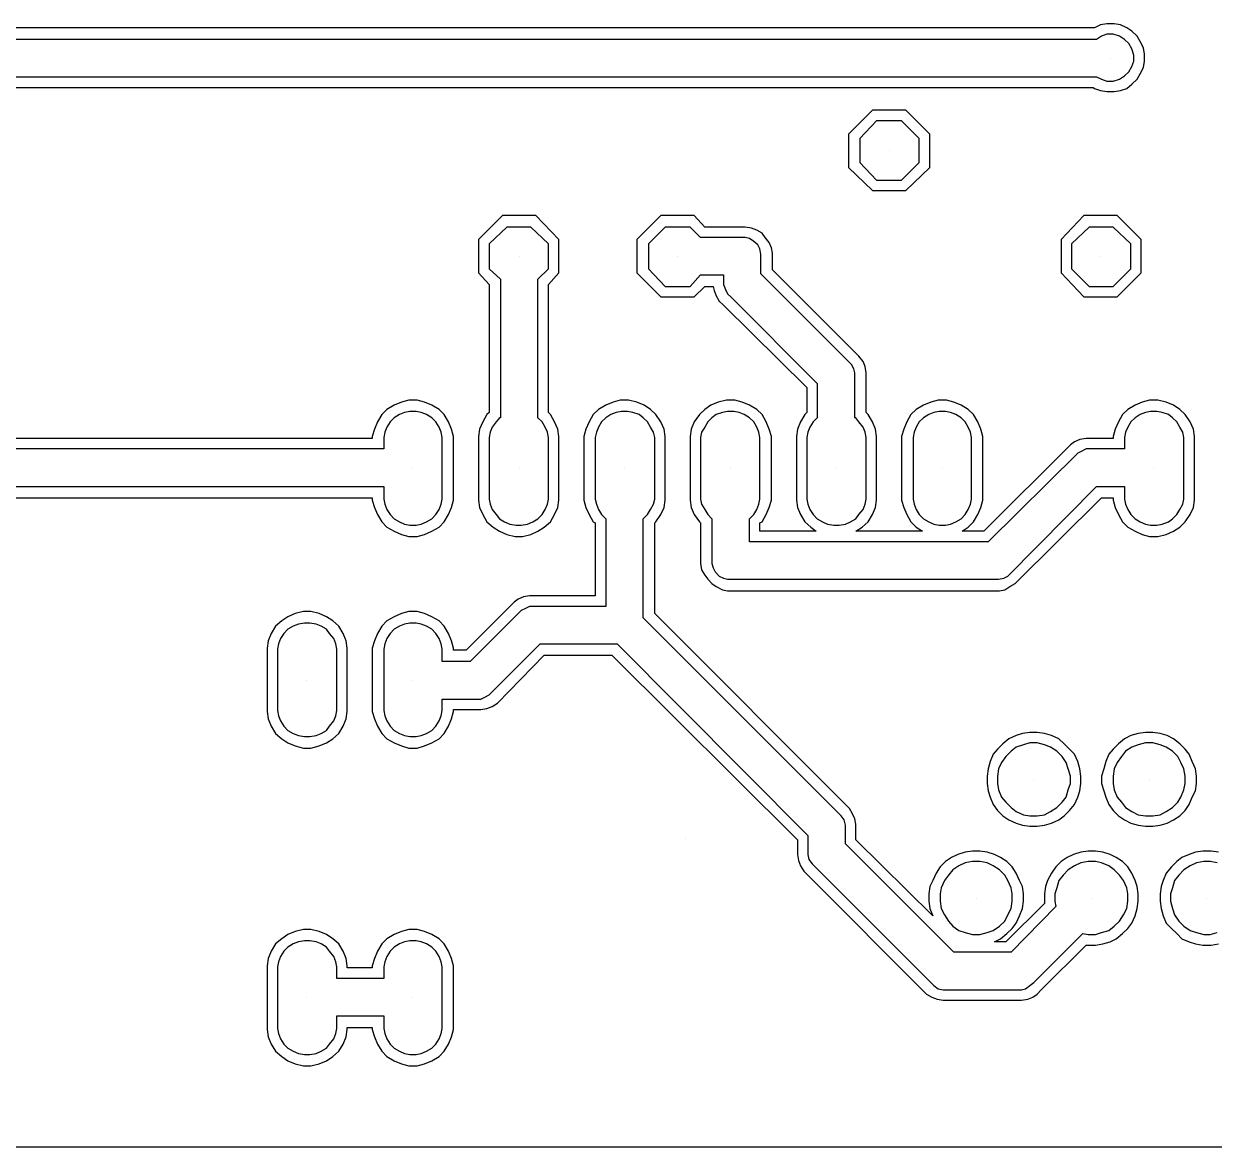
# Model space of a CAD drawing. Extents: x -4564 to 93, y -2074 to 43.
# Drawn here: x -3422 to -2279, y -2074 to -996 of the extents above; entities that cross this region are included whole.
import ezdxf

# ---------------------------------------------------------------- set-up
doc = ezdxf.new("R2010")
doc.units = 0
for name, color, linetype in [('1', 1, 'CONTINUOUS'), ('12', 12, 'CONTINUOUS'), ('3', 3, 'CONTINUOUS'), ('4', 4, 'CONTINUOUS'), ('7', 7, 'CONTINUOUS')]:
    doc.layers.add(name, color=color, linetype=linetype)

msp = doc.modelspace()

# ---------------------------------------------------------------- linework, layer by layer
at = {"layer": '1'}
for p, q in [((-2591, -1118), (-2591, -1118)), ((-2946, -1219), (-2946, -1219)), ((-2794, -1219), (-2794, -1219)), ((-2388, -1219), (-2388, -1219)), ((-3048, -1422), (-3048, -1422)), ((-2946, -1422), (-2946, -1422)), ((-2845, -1422), (-2845, -1422)), ((-2743, -1422), (-2743, -1422)), ((-2642, -1422), (-2642, -1422)), ((-2540, -1422), (-2540, -1422)), ((-2337, -1422), (-2337, -1422)), ((-3150, -1626), (-3150, -1626)), ((-3048, -1626), (-3048, -1626)), ((-3150, -1930), (-3150, -1930)), ((-3048, -1930), (-3048, -1930))]:
    msp.add_line(p, q, dxfattribs=at)
at = {"layer": '12'}
for p, q in [((-2452, -1721), (-2452, -1721)), ((-2341, -1721), (-2341, -1721)), ((-2507, -1835), (-2507, -1835)), ((-2397, -1835), (-2397, -1835)), ((-2286, -1835), (-2286, -1835))]:
    msp.add_line(p, q, dxfattribs=at)
at = {"layer": '3'}
for p, q in [((-2392, -1011), (-3609, -1011)), ((-2387, -1008), (-2392, -1011)), ((-2382, -1006), (-2387, -1008)), ((-2376, -1006), (-2382, -1006)), ((-2370, -1008), (-2376, -1006)), ((-2365, -1011), (-2370, -1008)), ((-2361, -1015), (-2365, -1011)), ((-2358, -1020), (-2361, -1015)), ((-2356, -1026), (-2358, -1020)), ((-2356, -1032), (-2356, -1026)), ((-2361, -1042), (-2358, -1037)), ((-2358, -1037), (-2356, -1032)), ((-3599, -1047), (-2392, -1047)), ((-2392, -1047), (-2387, -1049)), ((-2387, -1049), (-2382, -1051)), ((-2382, -1051), (-2376, -1051)), ((-2376, -1051), (-2370, -1049)), ((-2370, -1049), (-2365, -1046)), ((-2365, -1046), (-2361, -1042)), ((-2603, -1089), (-2619, -1106)), ((-2579, -1089), (-2603, -1089)), ((-2562, -1106), (-2579, -1089)), ((-2619, -1106), (-2619, -1129)), ((-2619, -1106), (-2619, -1106)), ((-2562, -1129), (-2562, -1106)), ((-2619, -1129), (-2603, -1146)), ((-2579, -1146), (-2562, -1129)), ((-2603, -1146), (-2579, -1146)), ((-2958, -1191), (-2975, -1207)), ((-2935, -1191), (-2958, -1191)), ((-2918, -1207), (-2935, -1191)), ((-2806, -1191), (-2822, -1207)), ((-2782, -1191), (-2806, -1191)), ((-2772, -1201), (-2782, -1191)), ((-2399, -1191), (-2416, -1207)), ((-2376, -1191), (-2399, -1191)), ((-2359, -1207), (-2376, -1191)), ((-2975, -1207), (-2975, -1231)), ((-2975, -1207), (-2975, -1207)), ((-2918, -1231), (-2918, -1207)), ((-2822, -1207), (-2822, -1231)), ((-2729, -1201), (-2772, -1201)), ((-2725, -1202), (-2729, -1201)), ((-2721, -1205), (-2725, -1202)), ((-2717, -1208), (-2721, -1205)), ((-2715, -1212), (-2717, -1208)), ((-2416, -1207), (-2416, -1231)), ((-2416, -1207), (-2416, -1207)), ((-2359, -1231), (-2359, -1207)), ((-2714, -1217), (-2715, -1212)), ((-2714, -1236), (-2714, -1217)), ((-2975, -1231), (-2964, -1241)), ((-2928, -1241), (-2918, -1231)), ((-2822, -1231), (-2806, -1248)), ((-2416, -1231), (-2399, -1248)), ((-2376, -1248), (-2359, -1231)), ((-2964, -1241), (-2964, -1374)), ((-2928, -1374), (-2928, -1241)), ((-2782, -1248), (-2772, -1237)), ((-2772, -1237), (-2750, -1237)), ((-2750, -1237), (-2750, -1246)), ((-2627, -1323), (-2714, -1236)), ((-2806, -1248), (-2782, -1248)), ((-2750, -1246), (-2748, -1251)), ((-2748, -1251), (-2746, -1255)), ((-2746, -1255), (-2743, -1258)), ((-2399, -1248), (-2376, -1248)), ((-2743, -1258), (-2743, -1258)), ((-2743, -1258), (-2660, -1341)), ((-2625, -1327), (-2627, -1323)), ((-2624, -1331), (-2625, -1327)), ((-2624, -1374), (-2624, -1331)), ((-2660, -1341), (-2660, -1374)), ((-3061, -1371), (-3066, -1374)), ((-3056, -1369), (-3061, -1371)), ((-3051, -1368), (-3056, -1369)), ((-3045, -1368), (-3051, -1368)), ((-3040, -1369), (-3045, -1368)), ((-3035, -1371), (-3040, -1369)), ((-3030, -1374), (-3035, -1371)), ((-2858, -1371), (-2863, -1374)), ((-2853, -1369), (-2858, -1371)), ((-2848, -1368), (-2853, -1369)), ((-2842, -1368), (-2848, -1368)), ((-2837, -1369), (-2842, -1368)), ((-2831, -1371), (-2837, -1369)), ((-2827, -1374), (-2831, -1371)), ((-2757, -1371), (-2761, -1374)), ((-2751, -1369), (-2757, -1371)), ((-2746, -1368), (-2751, -1369)), ((-2740, -1368), (-2746, -1368)), ((-2735, -1369), (-2740, -1368)), ((-2730, -1371), (-2735, -1369)), ((-2725, -1374), (-2730, -1371)), ((-2553, -1371), (-2558, -1374)), ((-2548, -1369), (-2553, -1371)), ((-2543, -1368), (-2548, -1369)), ((-2537, -1368), (-2543, -1368)), ((-2532, -1369), (-2537, -1368)), ((-2527, -1371), (-2532, -1369)), ((-2522, -1374), (-2527, -1371)), ((-2350, -1371), (-2355, -1374)), ((-2345, -1369), (-2350, -1371)), ((-2340, -1368), (-2345, -1369)), ((-2334, -1368), (-2340, -1368)), ((-2329, -1369), (-2334, -1368)), ((-2323, -1371), (-2329, -1369)), ((-2319, -1374), (-2323, -1371)), ((-3070, -1378), (-3073, -1383)), ((-3066, -1374), (-3070, -1378)), ((-3026, -1378), (-3030, -1374)), ((-3023, -1383), (-3026, -1378)), ((-2968, -1378), (-2972, -1383)), ((-2965, -1374), (-2968, -1378)), ((-2964, -1374), (-2965, -1374)), ((-2924, -1378), (-2928, -1374)), ((-2928, -1374), (-2928, -1374)), ((-2921, -1383), (-2924, -1378)), ((-2867, -1378), (-2870, -1383)), ((-2863, -1374), (-2867, -1378)), ((-2823, -1378), (-2827, -1374)), ((-2820, -1383), (-2823, -1378)), ((-2765, -1378), (-2768, -1383)), ((-2761, -1374), (-2765, -1378)), ((-2721, -1378), (-2725, -1374)), ((-2718, -1383), (-2721, -1378)), ((-2664, -1378), (-2667, -1383)), ((-2660, -1374), (-2664, -1378)), ((-2660, -1374), (-2660, -1374)), ((-2623, -1374), (-2624, -1374)), ((-2620, -1378), (-2623, -1374)), ((-2616, -1383), (-2620, -1378)), ((-2562, -1378), (-2565, -1383)), ((-2558, -1374), (-2562, -1378)), ((-2518, -1378), (-2522, -1374)), ((-2515, -1383), (-2518, -1378)), ((-2359, -1378), (-2362, -1383)), ((-2355, -1374), (-2359, -1378)), ((-2315, -1378), (-2319, -1374)), ((-2312, -1383), (-2315, -1378)), ((-3075, -1388), (-3076, -1393)), ((-3076, -1393), (-3076, -1404)), ((-3073, -1383), (-3075, -1388)), ((-3021, -1388), (-3023, -1383)), ((-3020, -1393), (-3021, -1388)), ((-3020, -1452), (-3020, -1393)), ((-2974, -1388), (-2975, -1393)), ((-2975, -1393), (-2975, -1452)), ((-2972, -1383), (-2974, -1388)), ((-2919, -1388), (-2921, -1383)), ((-2918, -1393), (-2919, -1388)), ((-2918, -1452), (-2918, -1393)), ((-2872, -1388), (-2873, -1393)), ((-2873, -1393), (-2873, -1452)), ((-2870, -1383), (-2872, -1388)), ((-2817, -1388), (-2820, -1383)), ((-2816, -1393), (-2817, -1388)), ((-2816, -1452), (-2816, -1393)), ((-2771, -1388), (-2772, -1393)), ((-2772, -1393), (-2772, -1452)), ((-2768, -1383), (-2771, -1388)), ((-2716, -1388), (-2718, -1383)), ((-2715, -1393), (-2716, -1388)), ((-2715, -1452), (-2715, -1393)), ((-2669, -1388), (-2670, -1393)), ((-2670, -1393), (-2670, -1452)), ((-2667, -1383), (-2669, -1388)), ((-2614, -1388), (-2616, -1383)), ((-2613, -1393), (-2614, -1388)), ((-2613, -1452), (-2613, -1393)), ((-2567, -1388), (-2568, -1393)), ((-2568, -1393), (-2568, -1452)), ((-2565, -1383), (-2567, -1388)), ((-2513, -1388), (-2515, -1383)), ((-2512, -1393), (-2513, -1388)), ((-2512, -1452), (-2512, -1393)), ((-2364, -1388), (-2365, -1393)), ((-2365, -1393), (-2365, -1404)), ((-2362, -1383), (-2364, -1388)), ((-2309, -1388), (-2312, -1383)), ((-2308, -1393), (-2309, -1388)), ((-2308, -1452), (-2308, -1393)), ((-3076, -1404), (-3574, -1404)), ((-2402, -1404), (-2406, -1406)), ((-2365, -1404), (-2402, -1404)), ((-2410, -1408), (-2496, -1493)), ((-2406, -1406), (-2410, -1408)), ((-3564, -1440), (-3076, -1440)), ((-3076, -1440), (-3076, -1452)), ((-2477, -1526), (-2392, -1440)), ((-2392, -1440), (-2365, -1440)), ((-2365, -1440), (-2365, -1452)), ((-3076, -1452), (-3075, -1457)), ((-3075, -1457), (-3073, -1462)), ((-3073, -1462), (-3070, -1467)), ((-3026, -1467), (-3023, -1462)), ((-3023, -1462), (-3021, -1457)), ((-3021, -1457), (-3020, -1452)), ((-3020, -1452), (-3020, -1452)), ((-2975, -1452), (-2974, -1457)), ((-2974, -1457), (-2972, -1462)), ((-2972, -1462), (-2968, -1467)), ((-2924, -1467), (-2921, -1462)), ((-2921, -1462), (-2919, -1457)), ((-2919, -1457), (-2918, -1452)), ((-2873, -1452), (-2872, -1457)), ((-2872, -1457), (-2870, -1462)), ((-2870, -1462), (-2867, -1467)), ((-2823, -1467), (-2820, -1462)), ((-2820, -1462), (-2817, -1457)), ((-2817, -1457), (-2816, -1452)), ((-2772, -1452), (-2771, -1457)), ((-2771, -1457), (-2768, -1462)), ((-2768, -1462), (-2765, -1467)), ((-2721, -1467), (-2718, -1462)), ((-2718, -1462), (-2716, -1457)), ((-2716, -1457), (-2715, -1452)), ((-2670, -1452), (-2669, -1457)), ((-2669, -1457), (-2667, -1462)), ((-2667, -1462), (-2664, -1467)), ((-2620, -1467), (-2616, -1462)), ((-2616, -1462), (-2614, -1457)), ((-2614, -1457), (-2613, -1452)), ((-2613, -1452), (-2613, -1452)), ((-2568, -1452), (-2567, -1457)), ((-2567, -1457), (-2565, -1462)), ((-2565, -1462), (-2562, -1467)), ((-2518, -1467), (-2515, -1462)), ((-2515, -1462), (-2513, -1457)), ((-2513, -1457), (-2512, -1452)), ((-2512, -1452), (-2512, -1452)), ((-2365, -1452), (-2364, -1457)), ((-2364, -1457), (-2362, -1462)), ((-2362, -1462), (-2359, -1467)), ((-2315, -1467), (-2312, -1462)), ((-2312, -1462), (-2309, -1457)), ((-2309, -1457), (-2308, -1452)), ((-2308, -1452), (-2308, -1452)), ((-3070, -1467), (-3066, -1471)), ((-3066, -1471), (-3061, -1474)), ((-3035, -1474), (-3030, -1471)), ((-3030, -1471), (-3026, -1467)), ((-2968, -1467), (-2965, -1471)), ((-2965, -1471), (-2960, -1474)), ((-2933, -1474), (-2928, -1471)), ((-2928, -1471), (-2924, -1467)), ((-2867, -1467), (-2863, -1471)), ((-2863, -1471), (-2863, -1471)), ((-2863, -1471), (-2863, -1555)), ((-2827, -1471), (-2823, -1467)), ((-2827, -1566), (-2827, -1471)), ((-2827, -1471), (-2827, -1471)), ((-2765, -1467), (-2761, -1471)), ((-2761, -1471), (-2761, -1471)), ((-2761, -1471), (-2761, -1514)), ((-2725, -1471), (-2721, -1467)), ((-2725, -1493), (-2725, -1471)), ((-2725, -1471), (-2725, -1471)), ((-2664, -1467), (-2660, -1471)), ((-2660, -1471), (-2655, -1474)), ((-2628, -1474), (-2623, -1471)), ((-2623, -1471), (-2620, -1467)), ((-2562, -1467), (-2558, -1471)), ((-2558, -1471), (-2553, -1474)), ((-2527, -1474), (-2522, -1471)), ((-2522, -1471), (-2518, -1467)), ((-2359, -1467), (-2355, -1471)), ((-2355, -1471), (-2350, -1474)), ((-2323, -1474), (-2319, -1471)), ((-2319, -1471), (-2315, -1467)), ((-3061, -1474), (-3056, -1476)), ((-3056, -1476), (-3051, -1477)), ((-3051, -1477), (-3045, -1477)), ((-3045, -1477), (-3040, -1476)), ((-3040, -1476), (-3035, -1474)), ((-2960, -1474), (-2955, -1476)), ((-2955, -1476), (-2949, -1477)), ((-2949, -1477), (-2944, -1477)), ((-2944, -1477), (-2938, -1476)), ((-2938, -1476), (-2933, -1474)), ((-2655, -1474), (-2650, -1476)), ((-2650, -1476), (-2644, -1477)), ((-2644, -1477), (-2639, -1477)), ((-2639, -1477), (-2633, -1476)), ((-2633, -1476), (-2628, -1474)), ((-2553, -1474), (-2548, -1476)), ((-2548, -1476), (-2543, -1477)), ((-2543, -1477), (-2537, -1477)), ((-2537, -1477), (-2532, -1476)), ((-2532, -1476), (-2527, -1474)), ((-2350, -1474), (-2345, -1476)), ((-2345, -1476), (-2340, -1477)), ((-2340, -1477), (-2334, -1477)), ((-2334, -1477), (-2329, -1476)), ((-2329, -1476), (-2323, -1474)), ((-2496, -1493), (-2725, -1493)), ((-2761, -1514), (-2760, -1518)), ((-2760, -1518), (-2758, -1522)), ((-2758, -1522), (-2754, -1526)), ((-2754, -1526), (-2750, -1528)), ((-2750, -1528), (-2746, -1529)), ((-2746, -1529), (-2486, -1529)), ((-2486, -1529), (-2481, -1528)), ((-2481, -1528), (-2477, -1526)), ((-2944, -1559), (-2993, -1608)), ((-2940, -1557), (-2944, -1559)), ((-2936, -1555), (-2940, -1557)), ((-2863, -1555), (-2936, -1555)), ((-3163, -1574), (-3168, -1577)), ((-3158, -1572), (-3163, -1574)), ((-3152, -1571), (-3158, -1572)), ((-3147, -1571), (-3152, -1571)), ((-3141, -1572), (-3147, -1571)), ((-3136, -1574), (-3141, -1572)), ((-3131, -1577), (-3136, -1574)), ((-3061, -1574), (-3066, -1577)), ((-3056, -1572), (-3061, -1574)), ((-3051, -1571), (-3056, -1572)), ((-3045, -1571), (-3051, -1571)), ((-3040, -1572), (-3045, -1571)), ((-3035, -1574), (-3040, -1572)), ((-3030, -1577), (-3035, -1574)), ((-2637, -1756), (-2827, -1566)), ((-3175, -1586), (-3177, -1591)), ((-3172, -1581), (-3175, -1586)), ((-3168, -1577), (-3172, -1581)), ((-3128, -1581), (-3131, -1577)), ((-3124, -1586), (-3128, -1581)), ((-3122, -1591), (-3124, -1586)), ((-3073, -1586), (-3075, -1591)), ((-3070, -1581), (-3073, -1586)), ((-3066, -1577), (-3070, -1581)), ((-3026, -1581), (-3030, -1577)), ((-3023, -1586), (-3026, -1581)), ((-3021, -1591), (-3023, -1586)), ((-3177, -1591), (-3178, -1596)), ((-3178, -1596), (-3178, -1655)), ((-3178, -1596), (-3178, -1596)), ((-3121, -1596), (-3122, -1591)), ((-3121, -1655), (-3121, -1596)), ((-3075, -1591), (-3076, -1596)), ((-3076, -1596), (-3076, -1655)), ((-3020, -1596), (-3021, -1591)), ((-3020, -1608), (-3020, -1596)), ((-2975, -1640), (-2926, -1591)), ((-2926, -1591), (-2852, -1591)), ((-2852, -1591), (-2669, -1775)), ((-2993, -1608), (-3020, -1608)), ((-3020, -1655), (-3020, -1644)), ((-3020, -1644), (-2983, -1644)), ((-2983, -1644), (-2979, -1642)), ((-2979, -1642), (-2975, -1640)), ((-3178, -1655), (-3177, -1660)), ((-3122, -1660), (-3121, -1655)), ((-3076, -1655), (-3075, -1660)), ((-3021, -1660), (-3020, -1655)), ((-3177, -1660), (-3175, -1665)), ((-3175, -1665), (-3172, -1670)), ((-3128, -1670), (-3124, -1665)), ((-3124, -1665), (-3122, -1660)), ((-3075, -1660), (-3073, -1665)), ((-3073, -1665), (-3070, -1670)), ((-3026, -1670), (-3023, -1665)), ((-3023, -1665), (-3021, -1660)), ((-3172, -1670), (-3168, -1674)), ((-3168, -1674), (-3163, -1677)), ((-3163, -1677), (-3158, -1679)), ((-3158, -1679), (-3152, -1680)), ((-3147, -1680), (-3141, -1679)), ((-3141, -1679), (-3136, -1677)), ((-3136, -1677), (-3131, -1674)), ((-3131, -1674), (-3128, -1670)), ((-3070, -1670), (-3066, -1674)), ((-3066, -1674), (-3061, -1677)), ((-3061, -1677), (-3056, -1679)), ((-3056, -1679), (-3051, -1680)), ((-3045, -1680), (-3040, -1679)), ((-3040, -1679), (-3035, -1677)), ((-3035, -1677), (-3030, -1674)), ((-3030, -1674), (-3026, -1670)), ((-3152, -1680), (-3147, -1680)), ((-3051, -1680), (-3045, -1680)), ((-2469, -1690), (-2474, -1694)), ((-2462, -1688), (-2469, -1690)), ((-2456, -1686), (-2462, -1688)), ((-2449, -1686), (-2456, -1686)), ((-2442, -1688), (-2449, -1686)), ((-2436, -1690), (-2442, -1688)), ((-2430, -1694), (-2436, -1690)), ((-2358, -1690), (-2364, -1694)), ((-2352, -1688), (-2358, -1690)), ((-2345, -1686), (-2352, -1688)), ((-2338, -1686), (-2345, -1686)), ((-2331, -1688), (-2338, -1686)), ((-2325, -1690), (-2331, -1688)), ((-2319, -1694), (-2325, -1690)), ((-2479, -1699), (-2483, -1705)), ((-2474, -1694), (-2479, -1699)), ((-2425, -1699), (-2430, -1694)), ((-2421, -1705), (-2425, -1699)), ((-2368, -1699), (-2372, -1705)), ((-2364, -1694), (-2368, -1699)), ((-2314, -1699), (-2319, -1694)), ((-2311, -1705), (-2314, -1699)), ((-2486, -1711), (-2487, -1718)), ((-2483, -1705), (-2486, -1711)), ((-2419, -1711), (-2421, -1705)), ((-2417, -1718), (-2419, -1711)), ((-2375, -1711), (-2376, -1718)), ((-2372, -1705), (-2375, -1711)), ((-2308, -1711), (-2311, -1705)), ((-2307, -1718), (-2308, -1711)), ((-2487, -1718), (-2487, -1725)), ((-2487, -1718), (-2487, -1718)), ((-2487, -1725), (-2486, -1731)), ((-2419, -1731), (-2417, -1725)), ((-2417, -1725), (-2417, -1718)), ((-2376, -1718), (-2376, -1725)), ((-2376, -1718), (-2376, -1718)), ((-2376, -1725), (-2375, -1731)), ((-2308, -1731), (-2307, -1725)), ((-2307, -1725), (-2307, -1718)), ((-2486, -1731), (-2483, -1738)), ((-2421, -1738), (-2419, -1731)), ((-2375, -1731), (-2372, -1738)), ((-2311, -1738), (-2308, -1731)), ((-2483, -1738), (-2479, -1743)), ((-2479, -1743), (-2474, -1748)), ((-2474, -1748), (-2469, -1752)), ((-2436, -1752), (-2430, -1748)), ((-2430, -1748), (-2425, -1743)), ((-2425, -1743), (-2421, -1738)), ((-2372, -1738), (-2368, -1743)), ((-2368, -1743), (-2364, -1748)), ((-2364, -1748), (-2358, -1752)), ((-2325, -1752), (-2319, -1748)), ((-2319, -1748), (-2314, -1743)), ((-2314, -1743), (-2311, -1738)), ((-2634, -1760), (-2637, -1756)), ((-2469, -1752), (-2462, -1755)), ((-2462, -1755), (-2456, -1756)), ((-2456, -1756), (-2449, -1756)), ((-2449, -1756), (-2442, -1755)), ((-2442, -1755), (-2436, -1752)), ((-2358, -1752), (-2352, -1755)), ((-2352, -1755), (-2345, -1756)), ((-2345, -1756), (-2338, -1756)), ((-2338, -1756), (-2331, -1755)), ((-2331, -1755), (-2325, -1752)), ((-2633, -1765), (-2634, -1760)), ((-2633, -1783), (-2633, -1765)), ((-2669, -1775), (-2669, -1793)), ((-2669, -1793), (-2668, -1798)), ((-2529, -1887), (-2633, -1783)), ((-2668, -1798), (-2665, -1802)), ((-2665, -1802), (-2662, -1805)), ((-2662, -1805), (-2548, -1919)), ((-2524, -1804), (-2530, -1808)), ((-2518, -1801), (-2524, -1804)), ((-2511, -1800), (-2518, -1801)), ((-2504, -1800), (-2511, -1800)), ((-2497, -1801), (-2504, -1800)), ((-2491, -1804), (-2497, -1801)), ((-2485, -1808), (-2491, -1804)), ((-2413, -1804), (-2419, -1808)), ((-2407, -1801), (-2413, -1804)), ((-2400, -1800), (-2407, -1801)), ((-2393, -1800), (-2400, -1800)), ((-2387, -1801), (-2393, -1800)), ((-2380, -1804), (-2387, -1801)), ((-2375, -1808), (-2380, -1804)), ((-2302, -1804), (-2308, -1808)), ((-2296, -1801), (-2302, -1804)), ((-2289, -1800), (-2296, -1801)), ((-2283, -1800), (-2289, -1800)), ((-2276, -1801), (-2283, -1800)), ((-2534, -1813), (-2538, -1818)), ((-2530, -1808), (-2534, -1813)), ((-2480, -1813), (-2485, -1808)), ((-2477, -1818), (-2480, -1813)), ((-2424, -1813), (-2428, -1818)), ((-2419, -1808), (-2424, -1813)), ((-2370, -1813), (-2375, -1808)), ((-2366, -1818), (-2370, -1813)), ((-2313, -1813), (-2317, -1818)), ((-2308, -1808), (-2313, -1813)), ((-2541, -1825), (-2542, -1831)), ((-2538, -1818), (-2541, -1825)), ((-2474, -1825), (-2477, -1818)), ((-2473, -1831), (-2474, -1825)), ((-2430, -1825), (-2432, -1831)), ((-2428, -1818), (-2430, -1825)), ((-2363, -1825), (-2366, -1818)), ((-2362, -1831), (-2363, -1825)), ((-2319, -1825), (-2321, -1831)), ((-2317, -1818), (-2319, -1825)), ((-2542, -1831), (-2542, -1838)), ((-2542, -1831), (-2542, -1831)), ((-2542, -1838), (-2541, -1845)), ((-2474, -1845), (-2473, -1838)), ((-2473, -1838), (-2473, -1831)), ((-2432, -1831), (-2432, -1838)), ((-2432, -1831), (-2432, -1831)), ((-2432, -1838), (-2431, -1843)), ((-2363, -1845), (-2362, -1838)), ((-2362, -1838), (-2362, -1831)), ((-2321, -1831), (-2321, -1838)), ((-2321, -1831), (-2321, -1831)), ((-2321, -1838), (-2319, -1845)), ((-2541, -1845), (-2538, -1851)), ((-2477, -1851), (-2474, -1845)), ((-2431, -1843), (-2474, -1887)), ((-2366, -1851), (-2363, -1845)), ((-2319, -1845), (-2317, -1851)), ((-2538, -1851), (-2534, -1857)), ((-2534, -1857), (-2530, -1862)), ((-2530, -1862), (-2524, -1866)), ((-2491, -1866), (-2485, -1862)), ((-2485, -1862), (-2480, -1857)), ((-2480, -1857), (-2477, -1851)), ((-2380, -1866), (-2375, -1862)), ((-2375, -1862), (-2370, -1857)), ((-2370, -1857), (-2366, -1851)), ((-2317, -1851), (-2313, -1857)), ((-2313, -1857), (-2308, -1862)), ((-2308, -1862), (-2302, -1866)), ((-2524, -1866), (-2518, -1868)), ((-2518, -1868), (-2511, -1870)), ((-2511, -1870), (-2504, -1870)), ((-2504, -1870), (-2497, -1868)), ((-2497, -1868), (-2491, -1866)), ((-2452, -1916), (-2405, -1869)), ((-2405, -1869), (-2400, -1870)), ((-2400, -1870), (-2393, -1870)), ((-2393, -1870), (-2387, -1868)), ((-2387, -1868), (-2380, -1866)), ((-2302, -1866), (-2296, -1868)), ((-2296, -1868), (-2289, -1870)), ((-2289, -1870), (-2283, -1870)), ((-2283, -1870), (-2276, -1868)), ((-3168, -1882), (-3172, -1886)), ((-3163, -1879), (-3168, -1882)), ((-3158, -1877), (-3163, -1879)), ((-3152, -1876), (-3158, -1877)), ((-3147, -1876), (-3152, -1876)), ((-3141, -1877), (-3147, -1876)), ((-3136, -1879), (-3141, -1877)), ((-3131, -1882), (-3136, -1879)), ((-3128, -1886), (-3131, -1882)), ((-3066, -1882), (-3070, -1886)), ((-3061, -1879), (-3066, -1882)), ((-3056, -1877), (-3061, -1879)), ((-3051, -1876), (-3056, -1877)), ((-3045, -1876), (-3051, -1876)), ((-3040, -1877), (-3045, -1876)), ((-3035, -1879), (-3040, -1877)), ((-3030, -1882), (-3035, -1879)), ((-3026, -1886), (-3030, -1882)), ((-3177, -1896), (-3178, -1901)), ((-3175, -1891), (-3177, -1896)), ((-3172, -1886), (-3175, -1891)), ((-3124, -1891), (-3128, -1886)), ((-3122, -1896), (-3124, -1891)), ((-3121, -1901), (-3122, -1896)), ((-3075, -1896), (-3076, -1901)), ((-3073, -1891), (-3075, -1896)), ((-3070, -1886), (-3073, -1891)), ((-3023, -1891), (-3026, -1886)), ((-3021, -1896), (-3023, -1891)), ((-3020, -1901), (-3021, -1896)), ((-2474, -1887), (-2529, -1887)), ((-3178, -1901), (-3178, -1960)), ((-3121, -1912), (-3121, -1901)), ((-3076, -1901), (-3076, -1912)), ((-3076, -1901), (-3076, -1901)), ((-3020, -1960), (-3020, -1901)), ((-3076, -1912), (-3121, -1912)), ((-2548, -1919), (-2544, -1922)), ((-2460, -1922), (-2456, -1919)), ((-2456, -1919), (-2452, -1916)), ((-2544, -1922), (-2539, -1923)), ((-2539, -1923), (-2464, -1923)), ((-2464, -1923), (-2460, -1922)), ((-3121, -1960), (-3121, -1948)), ((-3121, -1948), (-3076, -1948)), ((-3076, -1948), (-3076, -1960)), ((-3178, -1960), (-3177, -1965)), ((-3177, -1965), (-3175, -1970)), ((-3124, -1970), (-3122, -1965)), ((-3122, -1965), (-3121, -1960)), ((-3076, -1960), (-3075, -1965)), ((-3075, -1965), (-3073, -1970)), ((-3023, -1970), (-3021, -1965)), ((-3021, -1965), (-3020, -1960)), ((-3175, -1970), (-3172, -1975)), ((-3172, -1975), (-3168, -1979)), ((-3131, -1979), (-3128, -1975)), ((-3128, -1975), (-3124, -1970)), ((-3073, -1970), (-3070, -1975)), ((-3070, -1975), (-3066, -1979)), ((-3030, -1979), (-3026, -1975)), ((-3026, -1975), (-3023, -1970)), ((-3168, -1979), (-3163, -1982)), ((-3163, -1982), (-3158, -1984)), ((-3158, -1984), (-3152, -1985)), ((-3152, -1985), (-3147, -1985)), ((-3147, -1985), (-3141, -1984)), ((-3141, -1984), (-3136, -1982)), ((-3136, -1982), (-3131, -1979)), ((-3066, -1979), (-3061, -1982)), ((-3061, -1982), (-3056, -1984)), ((-3056, -1984), (-3051, -1985)), ((-3051, -1985), (-3045, -1985)), ((-3045, -1985), (-3040, -1984)), ((-3040, -1984), (-3035, -1982)), ((-3035, -1982), (-3030, -1979)), ((59, -2074), (-4530, -2074))]:
    msp.add_line(p, q, dxfattribs=at)
at = {"layer": '4'}
for p, q in [((-2395, -1000), (-3610, -1000)), ((-2394, -1000), (-2395, -1000)), ((-2388, -997), (-2394, -1000)), ((-2382, -996), (-2388, -997)), ((-2375, -996), (-2382, -996)), ((-2369, -997), (-2375, -996)), ((-2363, -1000), (-2369, -997)), ((-2358, -1003), (-2363, -1000)), ((-2353, -1008), (-2358, -1003)), ((-2350, -1013), (-2353, -1008)), ((-2347, -1019), (-2350, -1013)), ((-2346, -1025), (-2347, -1019)), ((-2346, -1032), (-2346, -1025)), ((-2379, -1029), (-2379, -1029)), ((-2350, -1044), (-2347, -1038)), ((-2347, -1038), (-2346, -1032)), ((-2358, -1054), (-2353, -1049)), ((-2353, -1049), (-2350, -1044)), ((-3595, -1057), (-2395, -1057)), ((-2395, -1057), (-2394, -1058)), ((-2394, -1058), (-2388, -1060)), ((-2388, -1060), (-2382, -1061)), ((-2382, -1061), (-2375, -1061)), ((-2375, -1061), (-2369, -1060)), ((-2369, -1060), (-2363, -1058)), ((-2363, -1058), (-2358, -1054)), ((-2607, -1079), (-2630, -1102)), ((-2575, -1079), (-2607, -1079)), ((-2552, -1102), (-2575, -1079)), ((-2630, -1102), (-2630, -1134)), ((-2630, -1102), (-2630, -1102)), ((-2552, -1134), (-2552, -1102)), ((-2630, -1134), (-2607, -1156)), ((-2575, -1156), (-2552, -1134)), ((-2607, -1156), (-2575, -1156)), ((-2962, -1180), (-2985, -1203)), ((-2930, -1180), (-2962, -1180)), ((-2908, -1203), (-2930, -1180)), ((-2810, -1180), (-2833, -1203)), ((-2778, -1180), (-2810, -1180)), ((-2768, -1191), (-2778, -1180)), ((-2404, -1180), (-2426, -1203)), ((-2372, -1180), (-2404, -1180)), ((-2349, -1203), (-2372, -1180)), ((-2729, -1191), (-2768, -1191)), ((-2723, -1192), (-2729, -1191)), ((-2718, -1194), (-2723, -1192)), ((-2713, -1197), (-2718, -1194)), ((-2710, -1201), (-2713, -1197)), ((-2985, -1203), (-2985, -1235)), ((-2985, -1203), (-2985, -1203)), ((-2908, -1235), (-2908, -1203)), ((-2833, -1203), (-2833, -1235)), ((-2833, -1203), (-2833, -1203)), ((-2706, -1206), (-2710, -1201)), ((-2704, -1211), (-2706, -1206)), ((-2703, -1216), (-2704, -1211)), ((-2426, -1203), (-2426, -1235)), ((-2426, -1203), (-2426, -1203)), ((-2349, -1235), (-2349, -1203)), ((-2703, -1232), (-2703, -1216)), ((-2620, -1315), (-2703, -1232)), ((-2985, -1235), (-2975, -1246)), ((-2918, -1246), (-2908, -1235)), ((-2833, -1235), (-2810, -1258)), ((-2426, -1235), (-2404, -1258)), ((-2372, -1258), (-2349, -1235)), ((-2975, -1246), (-2975, -1369)), ((-2918, -1369), (-2918, -1246)), ((-2778, -1258), (-2768, -1248)), ((-2768, -1248), (-2760, -1248)), ((-2760, -1248), (-2759, -1252)), ((-2759, -1252), (-2757, -1257)), ((-2810, -1258), (-2778, -1258)), ((-2757, -1257), (-2754, -1262)), ((-2754, -1262), (-2750, -1266)), ((-2750, -1266), (-2750, -1266)), ((-2750, -1266), (-2670, -1345)), ((-2404, -1258), (-2372, -1258)), ((-2616, -1320), (-2620, -1315)), ((-2614, -1325), (-2616, -1320)), ((-2613, -1331), (-2614, -1325)), ((-2613, -1369), (-2613, -1331)), ((-2670, -1345), (-2670, -1369)), ((-3059, -1359), (-3066, -1362)), ((-3052, -1357), (-3059, -1359)), ((-3044, -1357), (-3052, -1357)), ((-3037, -1359), (-3044, -1357)), ((-3030, -1362), (-3037, -1359)), ((-2856, -1359), (-2863, -1362)), ((-2849, -1357), (-2856, -1359)), ((-2841, -1357), (-2849, -1357)), ((-2833, -1359), (-2841, -1357)), ((-2826, -1362), (-2833, -1359)), ((-2755, -1359), (-2762, -1362)), ((-2747, -1357), (-2755, -1359)), ((-2739, -1357), (-2747, -1357)), ((-2732, -1359), (-2739, -1357)), ((-2725, -1362), (-2732, -1359)), ((-2551, -1359), (-2558, -1362)), ((-2544, -1357), (-2551, -1359)), ((-2536, -1357), (-2544, -1357)), ((-2529, -1359), (-2536, -1357)), ((-2522, -1362), (-2529, -1359)), ((-2348, -1359), (-2355, -1362)), ((-2341, -1357), (-2348, -1359)), ((-2333, -1357), (-2341, -1357)), ((-2325, -1359), (-2333, -1357)), ((-2318, -1362), (-2325, -1359)), ((-3078, -1371), (-3082, -1378)), ((-3073, -1366), (-3078, -1371)), ((-3066, -1362), (-3073, -1366)), ((-3023, -1366), (-3030, -1362)), ((-3018, -1371), (-3023, -1366)), ((-3014, -1378), (-3018, -1371)), ((-2977, -1371), (-2981, -1378)), ((-2975, -1369), (-2977, -1371)), ((-2916, -1371), (-2918, -1369)), ((-2912, -1378), (-2916, -1371)), ((-2875, -1371), (-2879, -1378)), ((-2870, -1366), (-2875, -1371)), ((-2863, -1362), (-2870, -1366)), ((-2820, -1366), (-2826, -1362)), ((-2815, -1371), (-2820, -1366)), ((-2810, -1378), (-2815, -1371)), ((-2773, -1371), (-2778, -1378)), ((-2768, -1366), (-2773, -1371)), ((-2762, -1362), (-2768, -1366)), ((-2718, -1366), (-2725, -1362)), ((-2713, -1371), (-2718, -1366)), ((-2709, -1378), (-2713, -1371)), ((-2672, -1371), (-2676, -1378)), ((-2670, -1369), (-2672, -1371)), ((-2611, -1371), (-2613, -1369)), ((-2607, -1378), (-2611, -1371)), ((-2570, -1371), (-2574, -1378)), ((-2565, -1366), (-2570, -1371)), ((-2558, -1362), (-2565, -1366)), ((-2515, -1366), (-2522, -1362)), ((-2510, -1371), (-2515, -1366)), ((-2506, -1378), (-2510, -1371)), ((-2367, -1371), (-2371, -1378)), ((-2362, -1366), (-2367, -1371)), ((-2355, -1362), (-2362, -1366)), ((-2312, -1366), (-2318, -1362)), ((-2307, -1371), (-2312, -1366)), ((-2302, -1378), (-2307, -1371)), ((-3082, -1378), (-3085, -1385)), ((-3011, -1385), (-3014, -1378)), ((-2981, -1378), (-2984, -1385)), ((-2909, -1385), (-2912, -1378)), ((-2879, -1378), (-2882, -1385)), ((-2807, -1385), (-2810, -1378)), ((-2778, -1378), (-2781, -1385)), ((-2706, -1385), (-2709, -1378)), ((-2676, -1378), (-2679, -1385)), ((-2604, -1385), (-2607, -1378)), ((-2574, -1378), (-2577, -1385)), ((-2503, -1385), (-2506, -1378)), ((-2371, -1378), (-2374, -1385)), ((-2299, -1385), (-2302, -1378)), ((-3085, -1385), (-3087, -1392)), ((-3087, -1392), (-3087, -1394)), ((-3009, -1392), (-3011, -1385)), ((-3009, -1453), (-3009, -1392)), ((-2984, -1385), (-2985, -1392)), ((-2985, -1392), (-2985, -1453)), ((-2908, -1392), (-2909, -1385)), ((-2908, -1453), (-2908, -1392)), ((-2882, -1385), (-2884, -1392)), ((-2884, -1392), (-2884, -1453)), ((-2806, -1392), (-2807, -1385)), ((-2806, -1453), (-2806, -1392)), ((-2781, -1385), (-2782, -1392)), ((-2782, -1392), (-2782, -1453)), ((-2704, -1392), (-2706, -1385)), ((-2704, -1453), (-2704, -1392)), ((-2679, -1385), (-2680, -1392)), ((-2680, -1392), (-2680, -1453)), ((-2603, -1392), (-2604, -1385)), ((-2603, -1453), (-2603, -1392)), ((-2577, -1385), (-2579, -1392)), ((-2579, -1392), (-2579, -1453)), ((-2501, -1392), (-2503, -1385)), ((-2501, -1453), (-2501, -1392)), ((-2374, -1385), (-2376, -1392)), ((-2376, -1392), (-2376, -1394)), ((-2298, -1392), (-2299, -1385)), ((-2298, -1453), (-2298, -1392)), ((-3087, -1394), (-3575, -1394)), ((-2417, -1400), (-2500, -1483)), ((-2413, -1397), (-2417, -1400)), ((-2408, -1395), (-2413, -1397)), ((-2402, -1394), (-2408, -1395)), ((-2376, -1394), (-2402, -1394)), ((-3560, -1451), (-3087, -1451)), ((-3087, -1451), (-3087, -1453)), ((-3087, -1453), (-3085, -1460)), ((-3085, -1460), (-3082, -1467)), ((-3014, -1467), (-3011, -1460)), ((-3011, -1460), (-3009, -1453)), ((-3009, -1453), (-3009, -1453)), ((-2985, -1453), (-2984, -1460)), ((-2984, -1460), (-2981, -1467)), ((-2912, -1467), (-2909, -1460)), ((-2909, -1460), (-2908, -1453)), ((-2884, -1453), (-2882, -1460)), ((-2882, -1460), (-2879, -1467)), ((-2810, -1467), (-2807, -1460)), ((-2807, -1460), (-2806, -1453)), ((-2782, -1453), (-2781, -1460)), ((-2781, -1460), (-2778, -1467)), ((-2709, -1467), (-2706, -1460)), ((-2706, -1460), (-2704, -1453)), ((-2680, -1453), (-2679, -1460)), ((-2679, -1460), (-2676, -1467)), ((-2607, -1467), (-2604, -1460)), ((-2604, -1460), (-2603, -1453)), ((-2579, -1453), (-2577, -1460)), ((-2577, -1460), (-2574, -1467)), ((-2506, -1467), (-2503, -1460)), ((-2503, -1460), (-2501, -1453)), ((-2470, -1533), (-2387, -1451)), ((-2387, -1451), (-2376, -1451)), ((-2376, -1451), (-2376, -1453)), ((-2376, -1453), (-2374, -1460)), ((-2374, -1460), (-2371, -1467)), ((-2302, -1467), (-2299, -1460)), ((-2299, -1460), (-2298, -1453)), ((-3082, -1467), (-3078, -1474)), ((-3018, -1474), (-3014, -1467)), ((-2981, -1467), (-2977, -1474)), ((-2916, -1474), (-2912, -1467)), ((-2879, -1467), (-2875, -1474)), ((-2815, -1474), (-2810, -1467)), ((-2778, -1467), (-2773, -1474)), ((-2713, -1474), (-2709, -1467)), ((-2676, -1467), (-2672, -1474)), ((-2611, -1474), (-2607, -1467)), ((-2574, -1467), (-2570, -1474)), ((-2510, -1474), (-2506, -1467)), ((-2371, -1467), (-2367, -1474)), ((-2307, -1474), (-2302, -1467)), ((-3078, -1474), (-3073, -1479)), ((-3073, -1479), (-3066, -1483)), ((-3066, -1483), (-3059, -1486)), ((-3037, -1486), (-3030, -1483)), ((-3030, -1483), (-3023, -1479)), ((-3023, -1479), (-3018, -1474)), ((-2977, -1474), (-2971, -1479)), ((-2971, -1479), (-2965, -1483)), ((-2965, -1483), (-2958, -1486)), ((-2935, -1486), (-2928, -1483)), ((-2928, -1483), (-2922, -1479)), ((-2922, -1479), (-2916, -1474)), ((-2875, -1474), (-2873, -1475)), ((-2873, -1475), (-2873, -1545)), ((-2816, -1475), (-2815, -1474)), ((-2816, -1562), (-2816, -1475)), ((-2773, -1474), (-2772, -1475)), ((-2772, -1475), (-2772, -1514)), ((-2715, -1475), (-2713, -1474)), ((-2715, -1483), (-2715, -1475)), ((-2661, -1483), (-2715, -1483)), ((-2672, -1474), (-2666, -1479)), ((-2666, -1479), (-2661, -1483)), ((-2623, -1483), (-2617, -1479)), ((-2559, -1483), (-2623, -1483)), ((-2617, -1479), (-2611, -1474)), ((-2570, -1474), (-2565, -1479)), ((-2565, -1479), (-2559, -1483)), ((-2521, -1483), (-2515, -1479)), ((-2500, -1483), (-2521, -1483)), ((-2515, -1479), (-2510, -1474)), ((-2367, -1474), (-2362, -1479)), ((-2362, -1479), (-2355, -1483)), ((-2355, -1483), (-2348, -1486)), ((-2325, -1486), (-2318, -1483)), ((-2318, -1483), (-2312, -1479)), ((-2312, -1479), (-2307, -1474)), ((-3059, -1486), (-3052, -1488)), ((-3052, -1488), (-3044, -1488)), ((-3044, -1488), (-3037, -1486)), ((-2958, -1486), (-2950, -1488)), ((-2950, -1488), (-2943, -1488)), ((-2943, -1488), (-2935, -1486)), ((-2348, -1486), (-2341, -1488)), ((-2341, -1488), (-2333, -1488)), ((-2333, -1488), (-2325, -1486)), ((-2772, -1514), (-2771, -1520)), ((-2771, -1520), (-2768, -1525)), ((-2768, -1525), (-2765, -1529)), ((-2765, -1529), (-2761, -1533)), ((-2761, -1533), (-2757, -1536)), ((-2757, -1536), (-2751, -1539)), ((-2751, -1539), (-2746, -1540)), ((-2746, -1540), (-2485, -1540)), ((-2485, -1540), (-2480, -1539)), ((-2480, -1539), (-2475, -1536)), ((-2475, -1536), (-2470, -1533)), ((-2951, -1551), (-2997, -1597)), ((-2947, -1548), (-2951, -1551)), ((-2942, -1546), (-2947, -1548)), ((-2936, -1545), (-2942, -1546)), ((-2873, -1545), (-2936, -1545)), ((-3168, -1565), (-3174, -1569)), ((-3161, -1562), (-3168, -1565)), ((-3153, -1560), (-3161, -1562)), ((-3146, -1560), (-3153, -1560)), ((-3138, -1562), (-3146, -1560)), ((-3131, -1565), (-3138, -1562)), ((-3125, -1569), (-3131, -1565)), ((-3066, -1565), (-3073, -1569)), ((-3059, -1562), (-3066, -1565)), ((-3052, -1560), (-3059, -1562)), ((-3044, -1560), (-3052, -1560)), ((-3037, -1562), (-3044, -1560)), ((-3030, -1565), (-3037, -1562)), ((-3023, -1569), (-3030, -1565)), ((-2629, -1749), (-2816, -1562)), ((-3180, -1574), (-3184, -1581)), ((-3174, -1569), (-3180, -1574)), ((-3119, -1574), (-3125, -1569)), ((-3115, -1581), (-3119, -1574)), ((-3078, -1574), (-3082, -1581)), ((-3073, -1569), (-3078, -1574)), ((-3018, -1574), (-3023, -1569)), ((-3014, -1581), (-3018, -1574)), ((-3187, -1588), (-3188, -1595)), ((-3184, -1581), (-3187, -1588)), ((-3112, -1588), (-3115, -1581)), ((-3111, -1595), (-3112, -1588)), ((-3085, -1588), (-3087, -1595)), ((-3082, -1581), (-3085, -1588)), ((-3011, -1588), (-3014, -1581)), ((-3009, -1595), (-3011, -1588)), ((-3188, -1595), (-3188, -1656)), ((-3188, -1595), (-3188, -1595)), ((-3111, -1656), (-3111, -1595)), ((-3087, -1595), (-3087, -1656)), ((-3009, -1597), (-3009, -1595)), ((-2997, -1597), (-3009, -1597)), ((-2967, -1648), (-2922, -1602)), ((-2922, -1602), (-2857, -1602)), ((-2857, -1602), (-2679, -1779)), ((-3188, -1656), (-3187, -1663)), ((-3112, -1663), (-3111, -1656)), ((-3087, -1656), (-3085, -1663)), ((-3011, -1663), (-3009, -1656)), ((-3009, -1656), (-3009, -1654)), ((-3009, -1654), (-2983, -1654)), ((-2983, -1654), (-2977, -1653)), ((-2977, -1653), (-2972, -1651)), ((-2972, -1651), (-2967, -1648)), ((-3187, -1663), (-3184, -1670)), ((-3115, -1670), (-3112, -1663)), ((-3085, -1663), (-3082, -1670)), ((-3014, -1670), (-3011, -1663)), ((-3184, -1670), (-3180, -1677)), ((-3180, -1677), (-3174, -1682)), ((-3125, -1682), (-3119, -1677)), ((-3119, -1677), (-3115, -1670)), ((-3082, -1670), (-3078, -1677)), ((-3078, -1677), (-3073, -1682)), ((-3023, -1682), (-3018, -1677)), ((-3018, -1677), (-3014, -1670)), ((-2469, -1679), (-2476, -1682)), ((-2463, -1677), (-2469, -1679)), ((-2456, -1676), (-2463, -1677)), ((-2449, -1676), (-2456, -1676)), ((-2442, -1677), (-2449, -1676)), ((-2435, -1679), (-2442, -1677)), ((-2428, -1682), (-2435, -1679)), ((-2359, -1679), (-2365, -1682)), ((-2352, -1677), (-2359, -1679)), ((-2345, -1676), (-2352, -1677)), ((-2338, -1676), (-2345, -1676)), ((-2331, -1677), (-2338, -1676)), ((-2324, -1679), (-2331, -1677)), ((-2318, -1682), (-2324, -1679)), ((-3174, -1682), (-3168, -1686)), ((-3168, -1686), (-3161, -1689)), ((-3161, -1689), (-3153, -1691)), ((-3146, -1691), (-3138, -1689)), ((-3138, -1689), (-3131, -1686)), ((-3131, -1686), (-3125, -1682)), ((-3073, -1682), (-3066, -1686)), ((-3066, -1686), (-3059, -1689)), ((-3059, -1689), (-3052, -1691)), ((-3044, -1691), (-3037, -1689)), ((-3037, -1689), (-3030, -1686)), ((-3030, -1686), (-3023, -1682)), ((-2482, -1687), (-2487, -1692)), ((-2476, -1682), (-2482, -1687)), ((-2423, -1687), (-2428, -1682)), ((-2418, -1692), (-2423, -1687)), ((-2371, -1687), (-2376, -1692)), ((-2365, -1682), (-2371, -1687)), ((-2312, -1687), (-2318, -1682)), ((-2307, -1692), (-2312, -1687)), ((-3153, -1691), (-3146, -1691)), ((-3052, -1691), (-3044, -1691)), ((-2491, -1697), (-2494, -1704)), ((-2487, -1692), (-2491, -1697)), ((-2413, -1697), (-2418, -1692)), ((-2410, -1704), (-2413, -1697)), ((-2380, -1697), (-2383, -1704)), ((-2376, -1692), (-2380, -1697)), ((-2303, -1697), (-2307, -1692)), ((-2300, -1704), (-2303, -1697)), ((-2496, -1711), (-2497, -1718)), ((-2494, -1704), (-2496, -1711)), ((-2408, -1711), (-2410, -1704)), ((-2407, -1718), (-2408, -1711)), ((-2385, -1711), (-2387, -1718)), ((-2383, -1704), (-2385, -1711)), ((-2297, -1711), (-2300, -1704)), ((-2296, -1718), (-2297, -1711)), ((-2497, -1718), (-2497, -1725)), ((-2497, -1718), (-2497, -1718)), ((-2497, -1725), (-2496, -1732)), ((-2408, -1732), (-2407, -1725)), ((-2407, -1725), (-2407, -1718)), ((-2387, -1718), (-2387, -1725)), ((-2387, -1718), (-2387, -1718)), ((-2387, -1725), (-2385, -1732)), ((-2297, -1732), (-2296, -1725)), ((-2296, -1725), (-2296, -1718)), ((-2496, -1732), (-2494, -1738)), ((-2410, -1738), (-2408, -1732)), ((-2385, -1732), (-2383, -1738)), ((-2300, -1738), (-2297, -1732)), ((-2494, -1738), (-2491, -1745)), ((-2491, -1745), (-2487, -1751)), ((-2418, -1751), (-2413, -1745)), ((-2413, -1745), (-2410, -1738)), ((-2383, -1738), (-2380, -1745)), ((-2380, -1745), (-2376, -1751)), ((-2307, -1751), (-2303, -1745)), ((-2303, -1745), (-2300, -1738)), ((-2626, -1754), (-2629, -1749)), ((-2624, -1759), (-2626, -1754)), ((-2623, -1764), (-2624, -1759)), ((-2487, -1751), (-2482, -1756)), ((-2482, -1756), (-2476, -1760)), ((-2428, -1760), (-2423, -1756)), ((-2423, -1756), (-2418, -1751)), ((-2376, -1751), (-2371, -1756)), ((-2371, -1756), (-2365, -1760)), ((-2318, -1760), (-2312, -1756)), ((-2312, -1756), (-2307, -1751)), ((-2623, -1779), (-2623, -1764)), ((-2476, -1760), (-2469, -1763)), ((-2469, -1763), (-2463, -1765)), ((-2463, -1765), (-2456, -1766)), ((-2456, -1766), (-2449, -1766)), ((-2449, -1766), (-2442, -1765)), ((-2442, -1765), (-2435, -1763)), ((-2435, -1763), (-2428, -1760)), ((-2365, -1760), (-2359, -1763)), ((-2359, -1763), (-2352, -1765)), ((-2352, -1765), (-2345, -1766)), ((-2345, -1766), (-2338, -1766)), ((-2338, -1766), (-2331, -1765)), ((-2331, -1765), (-2324, -1763)), ((-2324, -1763), (-2318, -1760)), ((-2679, -1779), (-2679, -1793)), ((-2549, -1852), (-2623, -1779)), ((-2679, -1793), (-2678, -1799)), ((-2525, -1793), (-2531, -1796)), ((-2518, -1791), (-2525, -1793)), ((-2511, -1790), (-2518, -1791)), ((-2504, -1790), (-2511, -1790)), ((-2497, -1791), (-2504, -1790)), ((-2490, -1793), (-2497, -1791)), ((-2484, -1796), (-2490, -1793)), ((-2414, -1793), (-2420, -1796)), ((-2407, -1791), (-2414, -1793)), ((-2400, -1790), (-2407, -1791)), ((-2393, -1790), (-2400, -1790)), ((-2386, -1791), (-2393, -1790)), ((-2379, -1793), (-2386, -1791)), ((-2373, -1796), (-2379, -1793)), ((-2303, -1793), (-2310, -1796)), ((-2297, -1791), (-2303, -1793)), ((-2290, -1790), (-2297, -1791)), ((-2282, -1790), (-2290, -1790)), ((-2275, -1791), (-2282, -1790)), ((-2678, -1799), (-2676, -1804)), ((-2676, -1804), (-2673, -1809)), ((-2542, -1805), (-2546, -1811)), ((-2537, -1800), (-2542, -1805)), ((-2531, -1796), (-2537, -1800)), ((-2478, -1800), (-2484, -1796)), ((-2473, -1805), (-2478, -1800)), ((-2469, -1811), (-2473, -1805)), ((-2431, -1805), (-2435, -1811)), ((-2426, -1800), (-2431, -1805)), ((-2420, -1796), (-2426, -1800)), ((-2367, -1800), (-2373, -1796)), ((-2362, -1805), (-2367, -1800)), ((-2358, -1811), (-2362, -1805)), ((-2320, -1805), (-2325, -1811)), ((-2315, -1800), (-2320, -1805)), ((-2310, -1796), (-2315, -1800)), ((-2673, -1809), (-2669, -1813)), ((-2669, -1813), (-2555, -1927)), ((-2546, -1811), (-2549, -1818)), ((-2466, -1818), (-2469, -1811)), ((-2435, -1811), (-2439, -1818)), ((-2355, -1818), (-2358, -1811)), ((-2325, -1811), (-2328, -1818)), ((-2552, -1824), (-2553, -1831)), ((-2549, -1818), (-2552, -1824)), ((-2463, -1824), (-2466, -1818)), ((-2462, -1831), (-2463, -1824)), ((-2441, -1824), (-2442, -1831)), ((-2439, -1818), (-2441, -1824)), ((-2353, -1824), (-2355, -1818)), ((-2352, -1831), (-2353, -1824)), ((-2330, -1824), (-2331, -1831)), ((-2328, -1818), (-2330, -1824)), ((-2553, -1831), (-2553, -1838)), ((-2553, -1831), (-2553, -1831)), ((-2553, -1838), (-2552, -1845)), ((-2463, -1845), (-2462, -1838)), ((-2462, -1838), (-2462, -1831)), ((-2442, -1831), (-2442, -1838)), ((-2442, -1838), (-2442, -1840)), ((-2353, -1845), (-2352, -1838)), ((-2352, -1838), (-2352, -1831)), ((-2331, -1831), (-2331, -1838)), ((-2331, -1831), (-2331, -1831)), ((-2331, -1838), (-2330, -1845)), ((-2552, -1845), (-2549, -1852)), ((-2442, -1840), (-2479, -1877)), ((-2466, -1852), (-2463, -1845)), ((-2355, -1852), (-2353, -1845)), ((-2330, -1845), (-2328, -1852)), ((-2473, -1864), (-2469, -1859)), ((-2469, -1859), (-2466, -1852)), ((-2362, -1864), (-2358, -1859)), ((-2358, -1859), (-2355, -1852)), ((-2328, -1852), (-2325, -1859)), ((-2325, -1859), (-2320, -1864)), ((-3168, -1870), (-3174, -1874)), ((-3161, -1867), (-3168, -1870)), ((-3153, -1865), (-3161, -1867)), ((-3146, -1865), (-3153, -1865)), ((-3138, -1867), (-3146, -1865)), ((-3131, -1870), (-3138, -1867)), ((-3125, -1874), (-3131, -1870)), ((-3066, -1870), (-3073, -1874)), ((-3059, -1867), (-3066, -1870)), ((-3052, -1865), (-3059, -1867)), ((-3044, -1865), (-3052, -1865)), ((-3037, -1867), (-3044, -1865)), ((-3030, -1870), (-3037, -1867)), ((-3023, -1874), (-3030, -1870)), ((-2484, -1874), (-2478, -1869)), ((-2478, -1869), (-2473, -1864)), ((-2373, -1874), (-2367, -1869)), ((-2367, -1869), (-2362, -1864)), ((-2320, -1864), (-2315, -1869)), ((-2315, -1869), (-2310, -1874)), ((-3180, -1879), (-3184, -1886)), ((-3174, -1874), (-3180, -1879)), ((-3119, -1879), (-3125, -1874)), ((-3115, -1886), (-3119, -1879)), ((-3078, -1879), (-3082, -1886)), ((-3073, -1874), (-3078, -1879)), ((-3018, -1879), (-3023, -1874)), ((-3014, -1886), (-3018, -1879)), ((-2490, -1877), (-2484, -1874)), ((-2479, -1877), (-2490, -1877)), ((-2445, -1923), (-2402, -1880)), ((-2402, -1880), (-2400, -1880)), ((-2400, -1880), (-2393, -1880)), ((-2393, -1880), (-2386, -1879)), ((-2386, -1879), (-2379, -1877)), ((-2379, -1877), (-2373, -1874)), ((-2310, -1874), (-2303, -1877)), ((-2303, -1877), (-2297, -1879)), ((-2297, -1879), (-2290, -1880)), ((-2290, -1880), (-2282, -1880)), ((-2282, -1880), (-2275, -1879)), ((-3187, -1893), (-3188, -1900)), ((-3184, -1886), (-3187, -1893)), ((-3112, -1893), (-3115, -1886)), ((-3111, -1900), (-3112, -1893)), ((-3085, -1893), (-3087, -1900)), ((-3082, -1886), (-3085, -1893)), ((-3011, -1893), (-3014, -1886)), ((-3009, -1900), (-3011, -1893)), ((-3188, -1900), (-3188, -1961)), ((-3111, -1902), (-3111, -1900)), ((-3087, -1902), (-3111, -1902)), ((-3087, -1900), (-3087, -1902)), ((-3087, -1900), (-3087, -1900)), ((-3009, -1961), (-3009, -1900)), ((-2555, -1927), (-2550, -1930)), ((-2550, -1930), (-2545, -1932)), ((-2458, -1932), (-2453, -1930)), ((-2453, -1930), (-2449, -1927)), ((-2449, -1927), (-2445, -1923)), ((-2545, -1932), (-2539, -1933)), ((-2539, -1933), (-2464, -1933)), ((-2464, -1933), (-2458, -1932)), ((-3188, -1961), (-3187, -1968)), ((-3112, -1968), (-3111, -1961)), ((-3111, -1961), (-3111, -1959)), ((-3111, -1959), (-3087, -1959)), ((-3087, -1959), (-3087, -1961)), ((-3087, -1961), (-3085, -1968)), ((-3011, -1968), (-3009, -1961)), ((-3187, -1968), (-3184, -1975)), ((-3184, -1975), (-3180, -1982)), ((-3119, -1982), (-3115, -1975)), ((-3115, -1975), (-3112, -1968)), ((-3085, -1968), (-3082, -1975)), ((-3082, -1975), (-3078, -1982)), ((-3018, -1982), (-3014, -1975)), ((-3014, -1975), (-3011, -1968)), ((-3180, -1982), (-3174, -1987)), ((-3174, -1987), (-3168, -1991)), ((-3131, -1991), (-3125, -1987)), ((-3125, -1987), (-3119, -1982)), ((-3078, -1982), (-3073, -1987)), ((-3073, -1987), (-3066, -1991)), ((-3030, -1991), (-3023, -1987)), ((-3023, -1987), (-3018, -1982)), ((-3168, -1991), (-3161, -1994)), ((-3161, -1994), (-3153, -1996)), ((-3153, -1996), (-3146, -1996)), ((-3146, -1996), (-3138, -1994)), ((-3138, -1994), (-3131, -1991)), ((-3066, -1991), (-3059, -1994)), ((-3059, -1994), (-3052, -1996)), ((-3052, -1996), (-3044, -1996)), ((-3044, -1996), (-3037, -1994)), ((-3037, -1994), (-3030, -1991)), ((59, -2074), (-4530, -2074))]:
    msp.add_line(p, q, dxfattribs=at)
at = {"layer": '7'}
msp.add_line((-2786, -1778), (-2786, -1778), dxfattribs=at)

doc.saveas('drawing.dxf')
